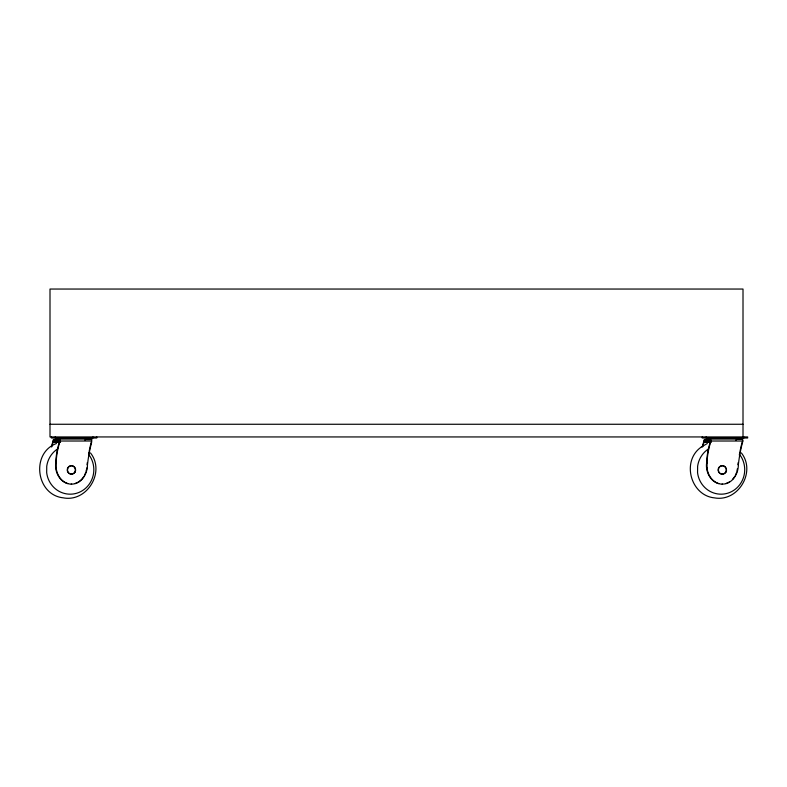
<?xml version="1.0" encoding="UTF-8"?>
<svg xmlns="http://www.w3.org/2000/svg" width="787" height="787" viewBox="0 0 787 787"><rect width="100%" height="100%" fill="white"/><g stroke="black" fill="none" stroke-linecap="round" stroke-linejoin="round"><path stroke-width="1.18" d="M60.609 441.93C51.017 443.13 51.244 439.726 60.402 441.015M711.487 441.93C701.896 443.13 702.122 439.726 711.291 441.015M71.214 484.133C81.346 484.29 87.554 473.931 87.475 464.724A150.484 145.359 -90 0 1 91.597 442.501L91.695 439.54L85.321 439.53L84.996 440.277M722.092 484.133C732.235 484.29 738.442 473.931 738.354 464.724A150.484 145.359 -90 0 1 742.475 442.501C745.437 438.093 736.475 438.005 735.884 440.277M86.068 471.029L87.2 467.429M736.947 471.029L737.429 468.629M91.341 441.93L91.184 442.491A150.484 145.359 90 0 0 89.236 450.862M742.22 441.93L742.062 442.491A150.484 145.359 90 0 0 740.114 450.862M53.309 441.635L53.526 441.015L53.536 441.93M59.743 441.015L59.527 441.635A73.998 71.469 -90 0 0 55.739 462.894C54.333 472.653 60.884 484.261 71.627 484.133M710.631 441.015L710.405 441.635A73.998 71.469 -90 0 0 706.618 462.894C705.211 472.653 711.763 484.261 722.505 484.133M84.534 475.181L85.822 472.239M735.412 475.181L736.711 472.239M84.101 476.165L81.612 479.49L78.513 482.018L74.972 483.602M732.5 479.49L734.989 476.165M700.853 447.35C681.326 461.418 690.681 495.613 714.547 497.886C738.196 502.175 756.346 471.757 741.344 452.909M56.448 443.494C30.644 453.037 35.976 494.915 63.216 497.827C87.003 502.529 105.606 471.915 90.456 452.909M701.128 447.114L707.326 443.494M725.85 483.602L729.392 482.018M60.324 441.222L53.526 441.625L59.989 441.812M711.212 441.222L704.414 441.625L710.868 441.812M50.004 424.262L743.007 424.262M56.251 439.048L91.902 439.048M707.129 439.048L742.79 439.048M60.442 441.015L59.507 441.015L59.743 441.93M53.034 441.015L91.676 441.015M703.912 441.015L742.564 441.015M711.32 441.015L710.395 441.015L710.622 441.93M55.729 462.894L56.143 462.894A73.998 71.469 -90 0 1 59.94 441.635L59.812 439.54L53.388 439.54L52.896 441.635A73.998 71.469 -90 0 0 51.381 446.819M706.608 462.894L707.031 462.894A73.998 71.469 -90 0 1 710.818 441.635L710.7 439.54L704.276 439.54L703.775 441.635A73.998 71.469 -90 0 0 702.27 446.819M55.729 467.881L56.143 467.881C56.802 474.738 61.071 481.487 67.869 483.602M706.608 467.881L707.031 467.881C707.68 474.738 711.96 481.487 718.747 483.602M704.414 441.93L704.414 441.015L704.188 441.635A73.998 71.469 -90 0 0 702.683 446.819M743.853 436.942L743.853 437.995M743.007 436.942L743.007 289.045L50.004 289.045L50.004 436.942L747.65 436.942L747.65 437.995L702.22 437.995L702.22 436.942M707.031 462.894L707.031 467.881M706.116 436.942L706.116 437.995M96.771 436.942L96.771 437.995L51.342 437.995L51.342 436.942M92.974 436.942L92.974 437.995M56.143 462.894L56.143 467.881M55.228 436.942L55.228 437.995M51.804 446.819A73.998 71.469 -90 0 1 53.309 441.635M87.062 464.714A150.484 145.359 90 0 1 87.308 462.569M88.626 454.03A150.484 145.359 90 0 1 89.02 451.915M74.824 472.052A4.23 4.083 -90 0 1 67.938 472.338A4.23 4.083 -90 0 1 70.604 465.766A4.23 4.083 -90 0 1 75.227 471.039M89.088 454.975A24.505 23.669 -90 0 1 79.005 492.416A24.505 23.669 -90 0 1 46.679 472.643L46.738 466.238A24.505 23.669 -90 0 1 57.658 448.895M737.94 464.714A150.484 145.359 90 0 1 738.196 462.569M739.318 455.093A150.484 145.359 90 0 1 739.908 451.915M725.703 472.052A4.23 4.083 -90 0 1 719.544 473.154A4.23 4.083 -90 0 1 719.564 466.681A4.23 4.083 -90 0 1 725.722 467.832M726.126 468.855A4.23 4.083 -90 0 1 726.116 471.039M739.977 454.975A24.505 23.669 -90 0 1 729.883 492.416A24.505 23.669 -90 0 1 697.557 472.643L697.626 466.238A24.505 23.669 -90 0 1 708.536 448.895M75.099 472.052A4.23 4.083 -90 0 0 71.597 465.707A4.23 4.083 -90 0 0 68.036 472.033A4.23 4.083 -90 0 0 75.099 472.052M725.988 472.052A4.23 4.083 -90 0 0 722.476 465.707A4.23 4.083 -90 0 0 718.915 472.033A4.23 4.083 -90 0 0 725.988 472.052"/></g></svg>
